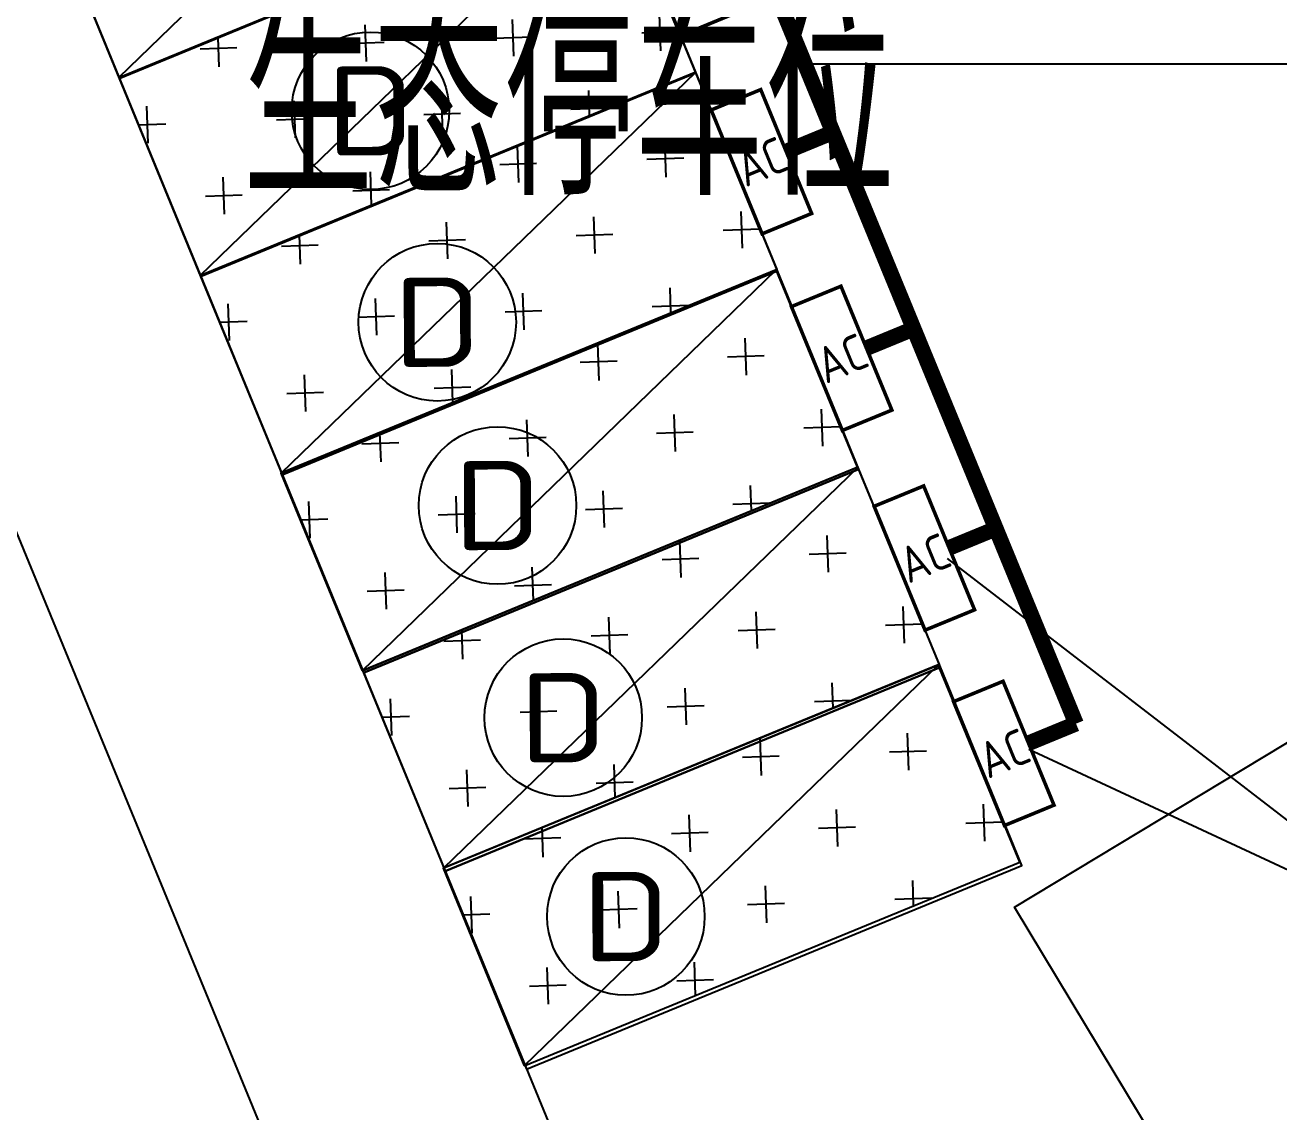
# Model space of a CAD drawing. Extents: x -809667 to 586099, y 3084146 to 3634412.
# Drawn here: x 381302.53 to 381316.58, y 3086170.73 to 3086182.91 of the extents above; entities that cross this region are included whole.
import ezdxf
from ezdxf.enums import TextEntityAlignment as Align

# ---------------------------------------------------------------- set-up
doc = ezdxf.new("R2010")
doc.units = 0
doc.header["$LTSCALE"] = 0.5
doc.header["$PDSIZE"] = 0.2
doc.layers.get('0').update_dxf_attribs({"linetype": 'CONTINUOUS'})
for name, color, linetype in [('DIM-动力', 3, 'CONTINUOUS'), ('EQUIP-箱柜', 3, 'CONTINUOUS'), ('WIRE-动力', 2, 'CONTINUOUS'), ('文字', 7, 'CONTINUOUS')]:
    doc.layers.add(name, color=color, linetype=linetype)
doc.styles.add('-宋体', font='', dxfattribs={"width": 0.6})
doc.styles.add('_TEL_ATTDEF', font='GBENOR', dxfattribs={"width": 0.8, "height": 3, "bigfont": 'GBCBIG'})
doc.styles.add('_TEL_DIM', font='SIMPLEX', dxfattribs={"width": 0.8, "height": 3.5, "bigfont": 'HZTXT'})
doc.styles.add('zx', font='GBENOR', dxfattribs={"width": 1.2, "bigfont": 'GBCBIG'})
doc.styles.get('-宋体').set_extended_font_data('NSimSun')

# ---------------------------------------------------------------- blocks, each defined once
blk = doc.blocks.new('23424')
at = {"layer": '文字', "linetype": 'Continuous'}
h = blk.add_hatch(dxfattribs=at)
h.set_pattern_fill('CROSS', color=8, scale=0.5200298169371408, angle=92.06326740999708)
h.set_pattern_definition([(92.06326740999697, (382055.0886971195, 3087710.240404996), (-0.8547343193438558, 0.7952899131543828), [0.4127736671938554, -1.238321001581566]), (182.0632674099971, (382055.2875195978, 3087710.454088576), (-0.7952899131543828, -0.8547343193438558), [0.4127736671938551, -1.238321001581565])])
h.paths.add_polyline_path([(382049.2394184939, 3087710.029676649), (382054.7908978624, 3087712.308602306), (382053.8791875229, 3087714.520035995), (382048.329567723, 3087712.242026359)])
h = blk.add_hatch(dxfattribs=at)
h.set_pattern_fill('CROSS', color=8, scale=0.5200298169371408, angle=92.06326740999708)
h.set_pattern_definition([(92.06326740999697, (382056.0015385757, 3087708.020783299), (-0.8547343193438558, 0.7952899131543828), [0.4127736671938554, -1.238321001581566]), (182.0632674099971, (382056.200361054, 3087708.234466879), (-0.7952899131543828, -0.8547343193438558), [0.4127736671938551, -1.238321001581565])])
h.paths.add_polyline_path([(382050.1522599501, 3087707.810054952), (382055.7037393186, 3087710.088980609), (382054.792028979, 3087712.300414298), (382049.2424091792, 3087710.022404662)])
h = blk.add_hatch(dxfattribs=at)
h.set_pattern_fill('CROSS', color=8, scale=0.5200298169371408, angle=92.06326740999708)
h.set_pattern_definition([(92.06326740999697, (382056.913091826, 3087705.809730643), (-0.8547343193438558, 0.7952899131543828), [0.4127736671938554, -1.238321001581566]), (182.0632674099971, (382057.1119143043, 3087706.023414223), (-0.7952899131543828, -0.8547343193438558), [0.4127736671938551, -1.238321001581565])])
h.paths.add_polyline_path([(382051.0638132005, 3087705.599002297), (382056.6152925689, 3087707.877927953), (382055.7035822294, 3087710.089361642), (382050.1539624296, 3087707.811352007)])
h = blk.add_hatch(dxfattribs=at)
h.set_pattern_fill('CROSS', color=8, scale=0.5200298169371408, angle=92.06326740999708)
h.set_pattern_definition([(92.06326740999697, (382057.8151172165, 3087703.594766727), (-0.8547343193438558, 0.7952899131543828), [0.4127736671938554, -1.238321001581566]), (182.0632674099971, (382058.0139396948, 3087703.808450307), (-0.7952899131543828, -0.8547343193438558), [0.4127736671938551, -1.238321001581565])])
h.paths.add_polyline_path([(382051.9658385909, 3087703.384038381), (382057.5173179594, 3087705.662964037), (382056.6056076199, 3087707.874397726), (382051.05598782, 3087705.596388091)])
h = blk.add_hatch(dxfattribs=at)
h.set_pattern_fill('CROSS', color=8, scale=0.5200298169371408, angle=92.06326740999708)
h.set_pattern_definition([(92.06326740999697, (382058.7314158017, 3087701.385662069), (-0.8547343193438558, 0.7952899131543828), [0.4127736671938554, -1.238321001581566]), (182.0632674099971, (382058.93023828, 3087701.599345649), (-0.7952899131543828, -0.8547343193438558), [0.4127736671938551, -1.238321001581565])])
h.paths.add_polyline_path([(382052.8821371762, 3087701.174933723), (382058.4336165446, 3087703.453859379), (382057.5219062051, 3087705.665293068), (382051.9722864053, 3087703.387283433)])
h = blk.add_hatch(dxfattribs=at)
h.set_pattern_fill('CROSS', color=8, scale=0.5200298169371408, angle=92.06326740999708)
h.set_pattern_definition([(92.06326740999697, (382059.6315505395, 3087699.169922025), (-0.8547343193438558, 0.7952899131543828), [0.4127736671938554, -1.238321001581566]), (182.0632674099971, (382059.8303730178, 3087699.383605605), (-0.7952899131543828, -0.8547343193438558), [0.4127736671938551, -1.238321001581565])])
h.paths.add_polyline_path([(382053.782271914, 3087698.959193679), (382059.3337512824, 3087701.238119335), (382058.4220409429, 3087703.449553024), (382052.8724211431, 3087701.171543389)])
at = {"layer": '文字', "color": 8, "linetype": 'Continuous', "flags": 128}
for points in [[(382035.1128641009, 3087736.491672313), (382055.3201936554, 3087687.356494655)], [(382047.6961866345, 3087713.782125571), (382057.3964995626, 3087690.195307839)]]:
    blk.add_lwpolyline(points, dxfattribs=at)
blk.add_lwpolyline([(382051.8513334353, 3087722.932571196, 0.3641368766547858), (382047.6961866363, 3087713.782125563), (382057.3964785555, 3087690.195358918, 0.4832982279044974), (382066.4325621112, 3087687.594776148), (382066.9953671127, 3087687.934150696), (382059.2760511115, 3087700.735551633), (382068.1400330013, 3087706.080582038), (382076.1280788406, 3087692.833530425), (382080.5188288309, 3087694.978890933), (382066.8561151389, 3087722.941352148, 0.3924153738281989), (382059.242474428, 3087725.880407335), (382051.8513334342, 3087722.932571195)], format="xyb", dxfattribs=at)
at = {"layer": '文字', "color": 8, "linetype": 'Continuous'}
for points in [[(382049.2394184939, 3087710.029676649), (382054.7908978624, 3087712.308602306), (382053.8791875229, 3087714.520035995), (382048.329567723, 3087712.242026359)], [(382050.1522599501, 3087707.810054952), (382055.7037393186, 3087710.088980609), (382054.792028979, 3087712.300414298), (382049.2424091792, 3087710.022404662)], [(382051.0638132005, 3087705.599002297), (382056.6152925689, 3087707.877927953), (382055.7035822294, 3087710.089361642), (382050.1539624296, 3087707.811352007)], [(382051.9658385909, 3087703.384038381), (382057.5173179594, 3087705.662964037), (382056.6056076199, 3087707.874397726), (382051.05598782, 3087705.596388091)], [(382068.1400330013, 3087706.080582038), (382076.1280788406, 3087692.833530425), (382067.2640969506, 3087687.48850002), (382059.2760511115, 3087700.735551633)], [(382052.8821371762, 3087701.174933723), (382058.4336165446, 3087703.453859379), (382057.5219062051, 3087705.665293068), (382051.9722864053, 3087703.387283433)], [(382053.782271914, 3087698.959193679), (382059.3337512824, 3087701.238119335), (382058.4220409429, 3087703.449553024), (382052.8724211431, 3087701.171543389)]]:
    blk.add_lwpolyline(points, close=True, dxfattribs=at)
at = {"layer": '文字', "color": 8, "linetype": 'Continuous', "flags": 128}
for points in [[(382049.2440878809, 3087710.018322811), (382054.7931421225, 3087712.300426451), (382053.8803006665, 3087714.520048148), (382048.3312464249, 3087712.237944508)], [(382050.1569293374, 3087707.798701114), (382055.705983579, 3087710.080804754), (382054.793142123, 3087712.300426451), (382049.2440878814, 3087710.018322811)], [(382051.0697707934, 3087705.579079417), (382056.618825035, 3087707.861183057), (382055.705983579, 3087710.080804754), (382050.1569293374, 3087707.798701114)], [(382051.9826122494, 3087703.35945772), (382057.531666491, 3087705.64156136), (382056.618825035, 3087707.861183057), (382051.0697707934, 3087705.579079417)], [(382052.8954537054, 3087701.139836023), (382058.444507947, 3087703.421939663), (382057.531666491, 3087705.64156136), (382051.9826122494, 3087703.35945772)], [(382053.8082951613, 3087698.920214326), (382059.357349403, 3087701.202317966), (382058.444507947, 3087703.421939663), (382052.8954537053, 3087701.139836023)]]:
    blk.add_lwpolyline(points, close=True, dxfattribs=at)
at = {"layer": '文字', "color": 8, "linetype": 'Continuous'}
for points in [[(382049.2394184939, 3087710.029676649), (382053.8801441691, 3087714.520428679)], [(382050.1522599501, 3087707.810054952), (382054.7929856253, 3087712.300806982)], [(382051.0638132005, 3087705.599002297), (382055.7045388757, 3087710.089754327)], [(382051.9658385909, 3087703.384038381), (382056.6065642661, 3087707.874790411)], [(382052.8821371762, 3087701.174933723), (382057.5228628514, 3087705.665685752)], [(382053.782271914, 3087698.959193679), (382058.4229975892, 3087703.449945709)]]:
    blk.add_lwpolyline(points, dxfattribs=at)
for centre in [(382052.0595662929, 3087709.655723158), (382052.8085272452, 3087707.287332676), (382053.4833171314, 3087705.234314971), (382054.2194323919, 3087702.858038795), (382054.9214140094, 3087700.630627315)]:
    blk.add_circle(centre, 0.8823313959797435, dxfattribs=at)
for points, knots in [([(382035.3809663886, 3087700.224320794), (382035.5849869907, 3087698.281786096), (382035.9409918508, 3087694.892049818), (382042.8407859016, 3087693.32691815), (382041.4025556225, 3087683.281966571), (382047.9991096035, 3087682.562135904), (382051.1718185949, 3087682.2159183), (382051.1718187628, 3087682.215918282), (382051.1718189307, 3087682.215918263), (382051.1718190986, 3087682.215918245), (382051.8434649591, 3087682.14262583), (382052.5151108195, 3087682.069333414), (382053.18675668, 3087681.996040999)], [0, 0, 0, 0, 5.241041887431616, 9.145642296605885, 17.99563365419748, 26.1964975208899, 26.1964975208899, 26.1964975208899, 26.1964979549167, 26.1964979549167, 26.1964979549167, 27.93257795706718, 27.93257795706718, 27.93257795706718, 27.93257795706718]), ([(382035.9776842511, 3087700.286992899), (382036.0092117664, 3087699.986810996), (382036.0404759056, 3087699.689325418), (382036.1445394067, 3087698.814793989), (382036.2281359922, 3087698.25554731), (382036.4448162531, 3087697.361444716), (382036.5615190716, 3087697.005225711), (382036.8567460947, 3087696.371854194), (382037.0350674717, 3087696.096652281), (382037.3822323611, 3087695.7273077), (382037.5257793414, 3087695.605922169), (382037.8665798239, 3087695.369416266), (382038.0601395427, 3087695.256874783), (382038.6803589166, 3087694.931547737), (382039.150752875, 3087694.728546203), (382039.9024940951, 3087694.346606936), (382040.1845717738, 3087694.190013547), (382040.6678452998, 3087693.855835308), (382040.8747502913, 3087693.685349648), (382041.2411119811, 3087693.313460296), (382041.4035189156, 3087693.112637545), (382041.9659479184, 3087692.289247159), (382042.2333145114, 3087691.593569587), (382042.6360816998, 3087690.157803182), (382042.7713394661, 3087689.414211948), (382043.0394980915, 3087687.975154852), (382043.1726106811, 3087687.279664968), (382043.4636015573, 3087686.303387428), (382043.5892151213, 3087685.969354012), (382043.9079312015, 3087685.341946855), (382044.1075351718, 3087685.065134173), (382044.5998191265, 3087684.570135756), (382044.889444413, 3087684.354588656), (382045.8563183543, 3087683.802782445), (382046.6470251504, 3087683.539833472), (382048.4191389229, 3087683.148493872), (382049.3982726821, 3087683.019022947), (382050.6809723993, 3087682.873045234), (382050.9584831612, 3087682.842760062), (382051.2369064035, 3087682.8123775), (382051.2410191831, 3087682.811928698), (382051.2451321617, 3087682.811479875), (382051.2492451404, 3087682.811031053), (382051.9061342248, 3087682.73934899), (382052.5630233094, 3087682.667666928), (382053.2199123939, 3087682.595984865)], [0, 0, 0, 0, 0.8099036432257772, 0.8099036432257772, 2.429710929677332, 2.429710929677332, 3.668370011875484, 3.668370011875484, 4.926642271919691, 4.926642271919691, 5.673721875148093, 5.673721875148093, 6.420801478376495, 6.420801478376495, 7.887994829765267, 7.887994829765267, 8.767826541488324, 8.767826541488324, 9.468061201558202, 9.468061201558202, 10.16829586162808, 10.16829586162808, 12.19741982035138, 12.19741982035138, 14.22654377907468, 14.22654377907468, 16.25566773779797, 16.25566773779797, 17.46119650358358, 17.46119650358358, 18.83630656972571, 18.83630656972571, 20.21141663586784, 20.21141663586784, 22.84411724529091, 22.84411724529091, 25.47681785471398, 25.47681785471398, 26.19649025920629, 26.19649025920629, 26.19649025920629, 26.20712103096386, 26.20712103096386, 26.20712103096386, 27.90497519629911, 27.90497519629911, 27.90497519629911, 27.90497519629911])]:
    blk.add_open_spline(points, degree=3, knots=knots, dxfattribs=at)
at = {"layer": '文字', "color": 8, "linetype": 'Continuous', "style": '-宋体', "width": 0.6}
blk.add_text('生态停车位', height=1.784335443037975, dxfattribs=at).set_placement((382050.6309692315, 3087708.905888096))
at = {"layer": '文字', "color": 8, "linetype": 'Continuous', "style": 'zx', "width": 1.697422152035002}
for p, p2 in [((382051.5625097236, 3087709.154544217), (382052.5607452324, 3087709.158666587)), ((382052.3114706759, 3087706.786153735), (382053.3097061848, 3087706.790276105)), ((382052.9862605621, 3087704.73313603), (382053.9844960709, 3087704.7372584)), ((382053.7223758226, 3087702.356859854), (382054.7206113315, 3087702.360982224)), ((382054.4243574401, 3087700.129448374), (382055.422592949, 3087700.133570744))]:
    blk.add_text('D', height=0.9982440213617114, rotation=0.2366105527089202, dxfattribs=at).set_placement(p, p2, align=Align.FIT)
blk = doc.blocks.new('$equip$00002708')
for p, q in [((-0.75, 0.5999999999994543), (-0.75, 0)), ((0.75, 0.5999999999994543), (-0.75, 0.5999999999994543)), ((0.75, 0), (0.75, 0.5999999999994543)), ((-0.75, 0), (0.75, 0))]:
    blk.add_line(p, q)
at = {"const_width": 0.04}
blk.add_lwpolyline([(-0.75, 0.5999999999994543), (-0.75, 0), (0.75, 0), (0.75, 0.5999999999994543), (-0.75, 0.5999999999994543), (-0.75, 0)], dxfattribs=at)
for p in [(0, 0.5999999999994543), (-0.75, 0.3000000000001819), (0.75, 0.3000000000001819), (0, 0)]:
    blk.add_point(p)
at = {"color": 7, "style": '_TEL_DIM'}
blk.add_attdef('$TEXT$', text='', height=0.4, dxfattribs=at).set_placement((1.818989403545856e-12, 0.2999999999992724), align=Align.MIDDLE_CENTER)
at = {"color": 7, "style": '_TEL_DIM', "flags": 1}
for tag in ['REMARK', 'A']:
    blk.add_attdef(tag, text='', height=0.4, dxfattribs=at).set_placement((0, 0), align=Align.MIDDLE_CENTER)

msp = doc.modelspace()

# ---------------------------------------------------------------- linework, layer by layer
at = {"layer": 'DIM-动力', "linetype": 'Continuous'}
for p, q in [((381311.2683721421, 3086182.47217754), (381315.1420198372, 3086182.47217754)), ((381315.1420198372, 3086182.47217754), (381321.3933704685, 3086182.47217754)), ((381312.8628133785, 3086176.934939504), (381318.4736187592, 3086172.612169742)), ((381313.7776454778, 3086174.797938372), (381318.4736187592, 3086172.612169742))]:
    msp.add_line(p, q, dxfattribs=at)
at = {"layer": 'WIRE-动力', "linetype": 'Continuous', "const_width": 0.175}
for points in [[(381285.4700233515, 3086180.500835542), (381308.2296609905, 3086189.860962464), (381314.3070832937, 3086175.083392615)], [(381311.0592452902, 3086181.491617683), (381311.5915914874, 3086181.710550342)], [(381311.9583037733, 3086179.289304658), (381312.4906499705, 3086179.508237317)], [(381312.8849282029, 3086177.052374288), (381313.4172744001, 3086177.271306947)], [(381313.7747370963, 3086174.864459957), (381314.3070832935, 3086175.083392615)]]:
    msp.add_lwpolyline(points, dxfattribs=at)

# ---------------------------------------------------------------- block references
at = {"layer": 'EQUIP-箱柜', "linetype": 'Continuous'}
ref = msp.add_blockref('$equip$00002708', (381309.591498411, 3086183.483029013), dxfattribs=dict(at, rotation=292.3554018578516))
ref.add_attrib('$TEXT$', 'AC', dxfattribs={"layer": '0', "color": 7, "height": 0.4, "rotation": 22.35540185785163, "style": '_TEL_ATTDEF'}).set_placement((381309.8689511228, 3086183.597134196), align=Align.MIDDLE_CENTER)
ref = msp.add_blockref('$equip$00002708', (381310.5043398666, 3086181.263407317), dxfattribs=dict(at, rotation=292.3554018578516))
ref.add_attrib('$TEXT$', 'AC', dxfattribs={"layer": '0', "color": 7, "height": 0.4, "rotation": 22.35540185785163, "style": '_TEL_ATTDEF'}).set_placement((381310.7817925784, 3086181.3775125), align=Align.MIDDLE_CENTER)
ref = msp.add_blockref('$equip$00002708', (381311.4033983496, 3086179.061094292), dxfattribs=dict(at, rotation=292.3554018578516))
ref.add_attrib('$TEXT$', 'AC', dxfattribs={"layer": '0', "color": 7, "height": 0.4, "rotation": 22.35540185785163, "style": '_TEL_ATTDEF'}).set_placement((381311.6808510615, 3086179.175199475), align=Align.MIDDLE_CENTER)
ref = msp.add_blockref('$equip$00002708', (381312.3300227791, 3086176.824163923), dxfattribs=dict(at, rotation=292.3554018578516))
ref.add_attrib('$TEXT$', 'AC', dxfattribs={"layer": '0', "color": 7, "height": 0.4, "rotation": 22.35540185785163, "style": '_TEL_ATTDEF'}).set_placement((381312.6074754909, 3086176.938269105), align=Align.MIDDLE_CENTER)
ref = msp.add_blockref('$equip$00002708', (381313.2198316727, 3086174.636249591), dxfattribs=dict(at, rotation=292.3554018578516))
ref.add_attrib('$TEXT$', 'AC', dxfattribs={"layer": '0', "color": 7, "height": 0.4, "rotation": 22.35540185785163, "style": '_TEL_ATTDEF'}).set_placement((381313.4972843846, 3086174.750354774), align=Align.MIDDLE_CENTER)
at = {"layer": '文字', "color": 8, "linetype": 'Continuous'}
msp.add_blockref('23424', (-745.6580644398928, -1527.707586588804), dxfattribs=at)

doc.saveas('drawing.dxf')
